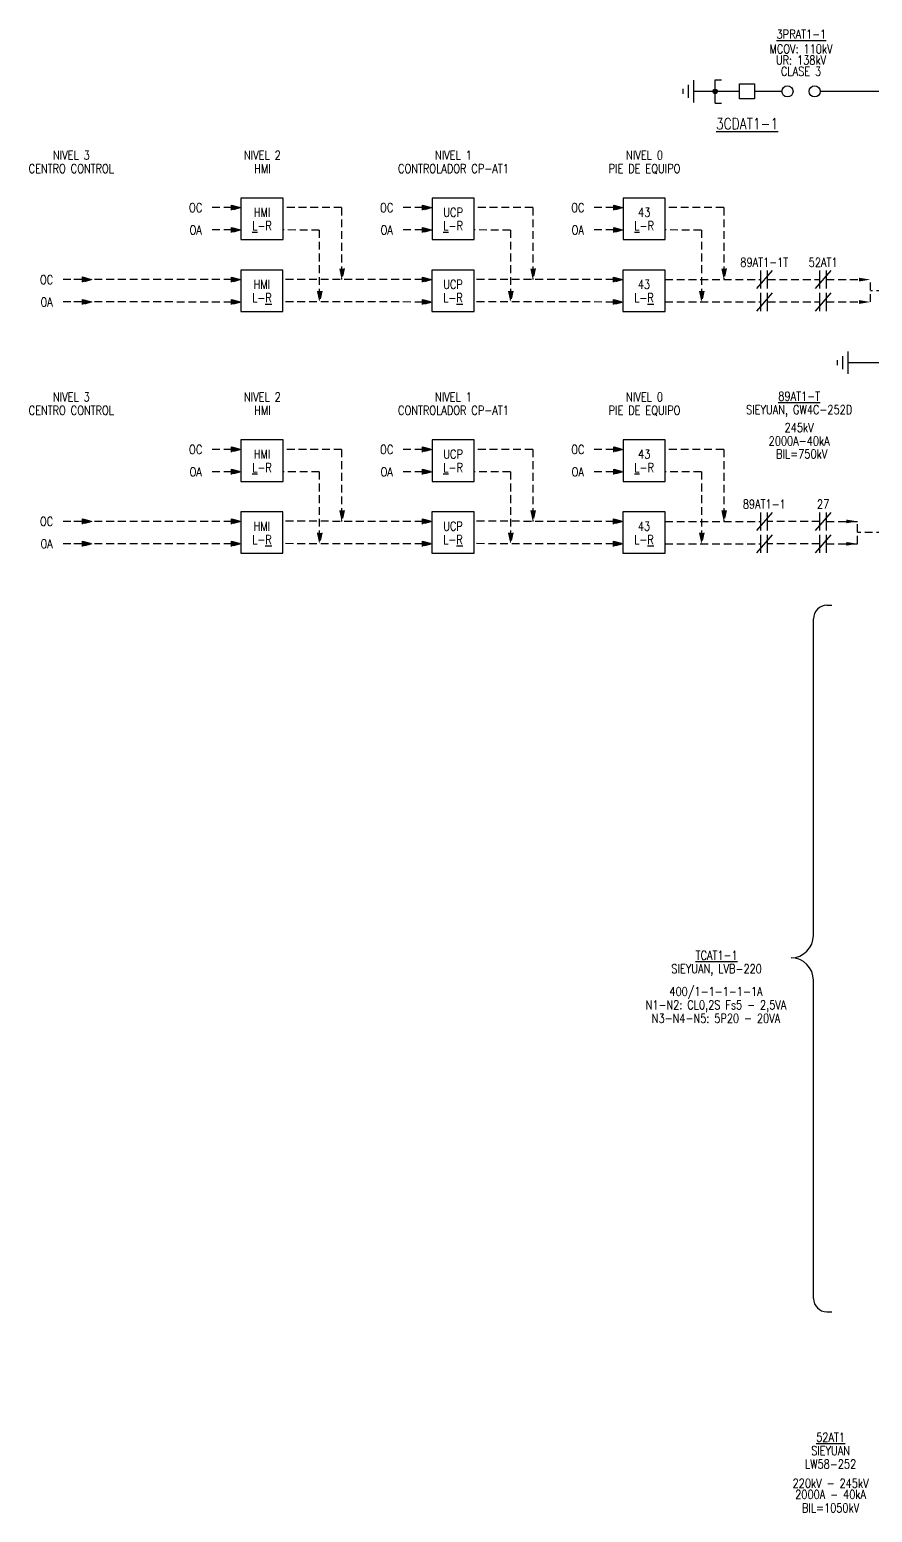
# Model space of a CAD drawing. Header units: millimetres. Extents: x 235261 to 235973, y 101691 to 102424.
# Drawn here: x 235261.4 to 235449.8, y 102068 to 102399.2 of the extents above; entities that cross this region are included whole.
import ezdxf
from ezdxf.enums import TextEntityAlignment as Align

# ---------------------------------------------------------------- set-up
doc = ezdxf.new("R2010")
doc.units = ezdxf.units.MM
doc.linetypes.add('HIDDEN', pattern=[0.375, 0.25, -0.125])
for name, color, linetype in [('01-Formato', 4, 'Continuous'), ('02 TITULOS', 3, 'Continuous'), ('03 TEXTOS', 7, 'Continuous'), ('DATOS', 3, 'Continuous'), ('E-Nivel-220Kv', 84, 'Continuous'), ('EL-Simbolos', 3, 'Continuous'), ('SEÑAL', 1, 'HIDDEN')]:
    doc.layers.add(name, color=color, linetype=linetype)
doc.styles.add('ROMANS', font='romans.shx', dxfattribs={"width": 0.8, "height": 2})

msp = doc.modelspace()

# ---------------------------------------------------------------- hatches: boundary and pattern name
at = {"layer": 'EL-Simbolos'}
h = msp.add_hatch(color=256, dxfattribs=at)
h.dxf.hatch_style = 1
h.paths.add_polyline_path([(235415.13, 102385.4, -1), (235414.13, 102385.4, -1)])
at = {"layer": 'SEÑAL', "linetype": 'HIDDEN', "ltscale": 7}
for points in [[(235308.62, 102359.44), (235306.53, 102358.85), (235306.53, 102360.02)], [(235351.33, 102359.44), (235349.24, 102358.85), (235349.24, 102360.02)], [(235394.03, 102359.44), (235391.95, 102358.85), (235391.95, 102360.02)], [(235308.62, 102354.44), (235306.53, 102353.85), (235306.53, 102355.02)], [(235351.33, 102354.44), (235349.24, 102353.85), (235349.24, 102355.02)], [(235394.03, 102354.44), (235391.95, 102353.85), (235391.95, 102355.02)], [(235275.3, 102343.36), (235273.22, 102342.77), (235273.22, 102343.94)], [(235308.6, 102343.35), (235306.51, 102342.77), (235306.51, 102343.93)], [(235351.3, 102343.35), (235349.21, 102342.77), (235349.21, 102343.93)], [(235394.01, 102343.35), (235391.92, 102342.77), (235391.92, 102343.93)], [(235275.3, 102338.36), (235273.22, 102337.77), (235273.22, 102338.94)], [(235308.6, 102338.35), (235306.51, 102337.77), (235306.51, 102338.93)], [(235351.3, 102338.35), (235349.21, 102337.77), (235349.21, 102338.93)], [(235394.01, 102338.35), (235391.92, 102337.77), (235391.92, 102338.93)], [(235308.62, 102305.42), (235306.53, 102304.84), (235306.53, 102306)], [(235351.33, 102305.42), (235349.24, 102304.84), (235349.24, 102306)], [(235394.03, 102305.42), (235391.95, 102304.84), (235391.95, 102306)], [(235308.62, 102300.42), (235306.53, 102299.84), (235306.53, 102301)], [(235351.33, 102300.42), (235349.24, 102299.84), (235349.24, 102301)], [(235394.03, 102300.42), (235391.95, 102299.84), (235391.95, 102301)], [(235275.3, 102289.34), (235273.22, 102288.75), (235273.22, 102289.92)], [(235308.6, 102289.33), (235306.51, 102288.75), (235306.51, 102289.92)], [(235351.3, 102289.33), (235349.21, 102288.75), (235349.21, 102289.92)], [(235394.01, 102289.33), (235391.92, 102288.75), (235391.92, 102289.92)], [(235275.3, 102284.34), (235273.22, 102283.75), (235273.22, 102284.92)], [(235308.6, 102284.33), (235306.51, 102283.75), (235306.51, 102284.92)], [(235351.3, 102284.33), (235349.21, 102283.75), (235349.21, 102284.92)], [(235394.01, 102284.33), (235391.92, 102283.75), (235391.92, 102284.92)]]:
    msp.add_hatch(color=1, dxfattribs=at).paths.add_polyline_path(points)

# ---------------------------------------------------------------- linework, layer by layer
at = {"layer": '01-Formato'}
for p, q in [((235439.59, 102270.6), (235440.7, 102270.6)), ((235436.59, 102196.85), (235436.59, 102267.6)), ((235436.59, 102115.75), (235436.59, 102186.85)), ((235439.59, 102112.75), (235440.7, 102112.75))]:
    msp.add_line(p, q, dxfattribs=at)
for centre, radius, start, end in [((235439.59, 102267.6), 3, 90, 180), ((235431.59, 102196.85), 5, 270, 0), ((235431.59, 102186.85), 5, 0, 90), ((235439.59, 102115.75), 3, 180, 270)]:
    msp.add_arc(centre, radius, start, end, dxfattribs=at)
at = {"layer": 'DATOS'}
for points in [[(235318.04, 102361.57), (235308.63, 102361.57), (235308.63, 102352.31), (235318.04, 102352.31)], [(235360.74, 102361.57), (235351.34, 102361.57), (235351.34, 102352.31), (235360.74, 102352.31)], [(235403.45, 102361.57), (235394.04, 102361.57), (235394.04, 102352.31), (235403.45, 102352.31)], [(235318.01, 102345.48), (235308.6, 102345.48), (235308.6, 102336.22), (235318.01, 102336.22)], [(235360.72, 102345.48), (235351.31, 102345.48), (235351.31, 102336.22), (235360.72, 102336.22)], [(235403.42, 102345.48), (235394.01, 102345.48), (235394.01, 102336.22), (235403.42, 102336.22)], [(235318.04, 102307.55), (235308.63, 102307.55), (235308.63, 102298.29), (235318.04, 102298.29)], [(235360.74, 102307.55), (235351.34, 102307.55), (235351.34, 102298.29), (235360.74, 102298.29)], [(235403.45, 102307.55), (235394.04, 102307.55), (235394.04, 102298.29), (235403.45, 102298.29)], [(235318.01, 102291.47), (235308.6, 102291.47), (235308.6, 102282.21), (235318.01, 102282.21)], [(235360.72, 102291.47), (235351.31, 102291.47), (235351.31, 102282.21), (235360.72, 102282.21)], [(235403.42, 102291.47), (235394.01, 102291.47), (235394.01, 102282.21), (235403.42, 102282.21)]]:
    msp.add_lwpolyline(points, close=True, dxfattribs=at)
at = {"layer": 'E-Nivel-220Kv'}
for p, q in [((235420.09, 102385.4), (235409.87, 102385.4)), ((235429.54, 102385.4), (235423.42, 102385.4)), ((235464.46, 102385.4), (235438.11, 102385.4)), ((235455.31, 102324.79), (235444.37, 102324.79))]:
    msp.add_line(p, q, dxfattribs=at)
at = {"layer": 'EL-Simbolos'}
for p, q in [((235409.87, 102382.9), (235409.87, 102387.9)), ((235414.63, 102388.01), (235416.05, 102388.01)), ((235414.63, 102382.78), (235414.63, 102388.01)), ((235407.49, 102384.85), (235407.49, 102385.94)), ((235408.68, 102383.93), (235408.68, 102386.87)), ((235414.63, 102382.78), (235416.05, 102382.78)), ((235441.99, 102324.25), (235441.99, 102325.33)), ((235443.18, 102323.32), (235443.18, 102326.26)), ((235444.37, 102322.29), (235444.37, 102327.29))]:
    msp.add_line(p, q, dxfattribs=at)
msp.add_lwpolyline([(235420.09, 102387.06), (235423.42, 102387.06), (235423.42, 102383.73), (235420.09, 102383.73)], close=True, dxfattribs=at)
for centre, radius in [((235414.63, 102385.4), 0.5), ((235430.79, 102385.4), 1.25), ((235436.86, 102385.4), 1.25)]:
    msp.add_circle(centre, radius, dxfattribs=at)
at = {"layer": 'SEÑAL', "color": 1, "linetype": 'HIDDEN', "ltscale": 7}
for p, q in [((235306.53, 102359.44), (235301.53, 102359.44)), ((235331.13, 102359.43), (235318.04, 102359.44)), ((235331.13, 102359.43), (235331.13, 102343.36)), ((235349.24, 102359.44), (235344.24, 102359.44)), ((235373.84, 102359.43), (235360.74, 102359.44)), ((235373.84, 102359.43), (235373.84, 102343.36)), ((235391.95, 102359.44), (235386.94, 102359.44)), ((235416.54, 102359.43), (235403.45, 102359.44)), ((235416.54, 102359.43), (235416.54, 102343.36)), ((235306.53, 102354.44), (235301.53, 102354.44)), ((235326.13, 102354.43), (235318.04, 102354.44)), ((235326.13, 102354.43), (235326.14, 102340.81)), ((235349.24, 102354.44), (235344.24, 102354.44)), ((235368.84, 102354.43), (235360.74, 102354.44)), ((235368.84, 102354.43), (235368.84, 102340.81)), ((235391.95, 102354.44), (235386.94, 102354.44)), ((235411.54, 102354.43), (235403.45, 102354.44)), ((235411.54, 102354.43), (235411.55, 102340.81)), ((235331.68, 102345.81), (235331.13, 102343.37)), ((235374.39, 102345.81), (235373.84, 102343.37)), ((235417.09, 102345.81), (235416.54, 102343.37)), ((235273.22, 102343.36), (235268.21, 102343.36)), ((235306.51, 102343.35), (235271.3, 102343.36)), ((235349.21, 102343.35), (235318.01, 102343.38)), ((235326.68, 102340.8), (235326.13, 102338.36)), ((235391.92, 102343.35), (235360.72, 102343.38)), ((235369.39, 102340.8), (235368.84, 102338.36)), ((235403.42, 102343.36), (235424.85, 102343.36)), ((235412.09, 102340.8), (235411.54, 102338.36)), ((235426.35, 102343.36), (235438.01, 102343.36)), ((235439.51, 102343.36), (235446.81, 102343.36)), ((235449.31, 102338.36), (235449.31, 102343.36)), ((235473.44, 102340.86), (235449.31, 102340.86)), ((235273.22, 102338.36), (235268.21, 102338.36)), ((235306.51, 102338.35), (235271.3, 102338.36)), ((235349.21, 102338.35), (235318.01, 102338.38)), ((235391.92, 102338.35), (235360.72, 102338.38)), ((235403.42, 102338.36), (235424.85, 102338.36)), ((235426.35, 102338.36), (235438.01, 102338.36)), ((235439.51, 102338.36), (235446.81, 102338.36)), ((235306.53, 102305.42), (235301.53, 102305.43)), ((235331.13, 102305.41), (235318.04, 102305.43)), ((235331.13, 102305.41), (235331.13, 102289.34)), ((235349.24, 102305.42), (235344.24, 102305.43)), ((235373.84, 102305.41), (235360.74, 102305.43)), ((235373.84, 102305.41), (235373.84, 102289.34)), ((235391.95, 102305.42), (235386.94, 102305.43)), ((235416.54, 102305.41), (235403.45, 102305.43)), ((235416.54, 102305.41), (235416.54, 102289.34)), ((235306.53, 102300.42), (235301.53, 102300.43)), ((235326.13, 102300.42), (235318.04, 102300.43)), ((235326.13, 102300.42), (235326.14, 102286.79)), ((235349.24, 102300.42), (235344.24, 102300.43)), ((235368.84, 102300.42), (235360.74, 102300.43)), ((235368.84, 102300.42), (235368.84, 102286.79)), ((235391.95, 102300.42), (235386.94, 102300.43)), ((235411.54, 102300.42), (235403.45, 102300.43)), ((235411.54, 102300.42), (235411.55, 102286.79)), ((235331.68, 102291.79), (235331.13, 102289.35)), ((235374.39, 102291.79), (235373.84, 102289.35)), ((235417.09, 102291.79), (235416.54, 102289.35)), ((235273.22, 102289.34), (235268.21, 102289.34)), ((235306.51, 102289.33), (235271.3, 102289.34)), ((235349.21, 102289.33), (235318.01, 102289.37)), ((235391.92, 102289.33), (235360.72, 102289.37)), ((235403.42, 102289.34), (235424.85, 102289.34)), ((235438.01, 102289.34), (235426.35, 102289.34)), ((235439.51, 102289.34), (235446.41, 102289.34)), ((235446.41, 102284.34), (235446.41, 102289.34)), ((235326.68, 102286.78), (235326.13, 102284.34)), ((235369.39, 102286.78), (235368.84, 102284.34)), ((235412.09, 102286.78), (235411.54, 102284.34)), ((235455.08, 102286.84), (235446.41, 102286.84)), ((235273.22, 102284.34), (235268.21, 102284.34)), ((235306.51, 102284.33), (235271.3, 102284.34)), ((235349.21, 102284.33), (235318.01, 102284.37)), ((235391.92, 102284.33), (235360.72, 102284.37)), ((235403.42, 102284.34), (235424.85, 102284.34)), ((235438.01, 102284.34), (235426.35, 102284.34)), ((235439.51, 102284.34), (235446.41, 102284.34))]:
    msp.add_line(p, q, dxfattribs=at)
at = {"layer": 'SEÑAL', "linetype": 'ByBlock'}
for p, q in [((235427.35, 102345.37), (235423.85, 102341.34)), ((235424.85, 102341.34), (235424.85, 102345.37)), ((235426.35, 102341.34), (235426.35, 102345.37)), ((235440.51, 102345.37), (235437.01, 102341.34)), ((235438.01, 102341.34), (235438.01, 102345.37)), ((235439.51, 102341.34), (235439.51, 102345.37)), ((235427.35, 102340.37), (235423.85, 102336.34)), ((235424.85, 102336.34), (235424.85, 102340.37)), ((235426.35, 102336.34), (235426.35, 102340.37)), ((235440.51, 102340.37), (235437.01, 102336.34)), ((235438.01, 102336.34), (235438.01, 102340.37)), ((235439.51, 102336.34), (235439.51, 102340.37)), ((235427.35, 102291.36), (235423.85, 102287.32)), ((235424.85, 102287.32), (235424.85, 102291.36)), ((235426.35, 102287.32), (235426.35, 102291.36)), ((235440.51, 102291.36), (235437.01, 102287.32)), ((235438.01, 102287.32), (235438.01, 102291.36)), ((235439.51, 102287.32), (235439.51, 102291.36)), ((235427.35, 102286.36), (235423.85, 102282.32)), ((235424.85, 102282.32), (235424.85, 102286.36)), ((235426.35, 102282.32), (235426.35, 102286.36)), ((235440.51, 102286.36), (235437.01, 102282.32)), ((235438.01, 102282.32), (235438.01, 102286.36)), ((235439.51, 102282.32), (235439.51, 102286.36))]:
    msp.add_line(p, q, dxfattribs=at)
at = {"layer": 'SEÑAL', "color": 1, "linetype": 'HIDDEN', "ltscale": 7}
for points in [[(235308.62, 102359.44), (235306.53, 102358.85), (235306.53, 102360.02), (235308.62, 102359.44)], [(235351.33, 102359.44), (235349.24, 102358.85), (235349.24, 102360.02), (235351.33, 102359.44)], [(235394.03, 102359.44), (235391.95, 102358.85), (235391.95, 102360.02), (235394.03, 102359.44)], [(235308.62, 102354.44), (235306.53, 102353.85), (235306.53, 102355.02), (235308.62, 102354.44)], [(235351.33, 102354.44), (235349.24, 102353.85), (235349.24, 102355.02), (235351.33, 102354.44)], [(235394.03, 102354.44), (235391.95, 102353.85), (235391.95, 102355.02), (235394.03, 102354.44)], [(235275.3, 102343.36), (235273.22, 102342.77), (235273.22, 102343.94), (235275.3, 102343.36)], [(235308.6, 102343.35), (235306.51, 102342.77), (235306.51, 102343.93), (235308.6, 102343.35)], [(235351.3, 102343.35), (235349.21, 102342.77), (235349.21, 102343.93), (235351.3, 102343.35)], [(235394.01, 102343.35), (235391.92, 102342.77), (235391.92, 102343.93), (235394.01, 102343.35)], [(235275.3, 102338.36), (235273.22, 102337.77), (235273.22, 102338.94), (235275.3, 102338.36)], [(235308.6, 102338.35), (235306.51, 102337.77), (235306.51, 102338.93), (235308.6, 102338.35)], [(235351.3, 102338.35), (235349.21, 102337.77), (235349.21, 102338.93), (235351.3, 102338.35)], [(235394.01, 102338.35), (235391.92, 102337.77), (235391.92, 102338.93), (235394.01, 102338.35)], [(235308.62, 102305.42), (235306.53, 102304.84), (235306.53, 102306), (235308.62, 102305.42)], [(235351.33, 102305.42), (235349.24, 102304.84), (235349.24, 102306), (235351.33, 102305.42)], [(235394.03, 102305.42), (235391.95, 102304.84), (235391.95, 102306), (235394.03, 102305.42)], [(235308.62, 102300.42), (235306.53, 102299.84), (235306.53, 102301), (235308.62, 102300.42)], [(235351.33, 102300.42), (235349.24, 102299.84), (235349.24, 102301), (235351.33, 102300.42)], [(235394.03, 102300.42), (235391.95, 102299.84), (235391.95, 102301), (235394.03, 102300.42)], [(235275.3, 102289.34), (235273.22, 102288.75), (235273.22, 102289.92), (235275.3, 102289.34)], [(235308.6, 102289.33), (235306.51, 102288.75), (235306.51, 102289.92), (235308.6, 102289.33)], [(235351.3, 102289.33), (235349.21, 102288.75), (235349.21, 102289.92), (235351.3, 102289.33)], [(235394.01, 102289.33), (235391.92, 102288.75), (235391.92, 102289.92), (235394.01, 102289.33)], [(235275.3, 102284.34), (235273.22, 102283.75), (235273.22, 102284.92), (235275.3, 102284.34)], [(235308.6, 102284.33), (235306.51, 102283.75), (235306.51, 102284.92), (235308.6, 102284.33)], [(235351.3, 102284.33), (235349.21, 102283.75), (235349.21, 102284.92), (235351.3, 102284.33)], [(235394.01, 102284.33), (235391.92, 102283.75), (235391.92, 102284.92), (235394.01, 102284.33)]]:
    msp.add_lwpolyline(points, dxfattribs=at)
for points in [[(235331.68, 102345.81), (235330.59, 102345.83), (235331.13, 102343.36)], [(235374.39, 102345.81), (235373.3, 102345.83), (235373.84, 102343.36)], [(235417.09, 102345.81), (235416, 102345.83), (235416.54, 102343.36)], [(235326.68, 102340.8), (235325.59, 102340.82), (235326.13, 102338.36)], [(235369.39, 102340.8), (235368.3, 102340.82), (235368.84, 102338.36)], [(235412.09, 102340.8), (235411, 102340.82), (235411.54, 102338.36)], [(235331.68, 102291.79), (235330.59, 102291.81), (235331.13, 102289.35)], [(235374.39, 102291.79), (235373.3, 102291.81), (235373.84, 102289.35)], [(235417.09, 102291.79), (235416, 102291.81), (235416.54, 102289.35)], [(235326.68, 102286.78), (235325.59, 102286.8), (235326.13, 102284.34)], [(235369.39, 102286.78), (235368.3, 102286.8), (235368.84, 102284.34)], [(235412.09, 102286.78), (235411, 102286.8), (235411.54, 102284.34)]]:
    msp.add_solid(points, dxfattribs=at)
at = {"layer": 'SEÑAL', "color": 1, "linetype": 'HIDDEN', "ltscale": 0.5}
for points in [[(235446.81, 102343.77), (235449.31, 102343.36), (235446.81, 102342.94)], [(235446.81, 102338.77), (235449.31, 102338.36), (235446.81, 102337.94)], [(235443.91, 102289.75), (235446.41, 102289.34), (235443.91, 102288.92)], [(235443.91, 102284.75), (235446.41, 102284.34), (235443.91, 102283.92)]]:
    msp.add_solid(points, dxfattribs=at)

# ---------------------------------------------------------------- texts
at = {"layer": '02 TITULOS', "style": 'ROMANS', "width": 0.8}
for s, p in [('%%U3PRAT1-1', (235433.91, 102397.19)), ('NIVEL 3', (235270.71, 102370.16)), ('NIVEL 2', (235313.42, 102370.16)), ('NIVEL 1', (235356.12, 102370.16)), ('NIVEL 0', (235398.83, 102370.16)), ('NIVEL 3', (235270.71, 102316.15)), ('NIVEL 2', (235313.42, 102316.15)), ('NIVEL 1', (235356.12, 102316.15)), ('NIVEL 0', (235398.83, 102316.15)), ('%%U89AT1-T', (235433.4, 102316.31)), ('SIEYUAN, GW4C-252D', (235433.4, 102313.31)), ('%%UTCAT1-1', (235414.95, 102191.4)), ('SIEYUAN, LVB-220', (235414.95, 102188.4)), ('%%U52AT1', (235440.43, 102083.76)), ('SIEYUAN', (235440.43, 102080.76)), ('LW58-252', (235440.43, 102077.76))]:
    msp.add_text(s, height=2, dxfattribs=at).set_placement(p, align=Align.CENTER)
msp.add_text('%%U3CDAT1-1', height=2.5, dxfattribs=at).set_placement((235421.76, 102378.19), align=Align.MIDDLE)
at = {"layer": '03 TEXTOS', "style": 'ROMANS', "width": 0.8}
for s, p in [('MCOV: 110kV', (235433.82, 102393.89)), ('UR: 138kV', (235433.82, 102391.39)), ('CLASE 3', (235433.82, 102388.89)), ('CENTRO CONTROL', (235270.71, 102367.16)), ('HMI', (235313.42, 102367.16)), ('CONTROLADOR CP-AT1', (235356.12, 102367.16)), ('PIE DE EQUIPO', (235398.83, 102367.16)), ('89AT1-1T', (235425.6, 102346.21)), ('52AT1', (235438.76, 102346.21)), ('CENTRO CONTROL', (235270.71, 102313.15)), ('HMI', (235313.42, 102313.15)), ('CONTROLADOR CP-AT1', (235356.12, 102313.15)), ('PIE DE EQUIPO', (235398.83, 102313.15)), ('245kV', (235433.4, 102309.31)), ('2000A-40kA', (235433.4, 102306.31)), ('BIL=750kV', (235433.97, 102303.41)), ('89AT1-1', (235425.6, 102292.2)), ('27', (235438.76, 102292.2)), ('220kV - 245kV', (235440.43, 102073.47)), ('2000A - 40kA', (235440.43, 102070.97)), ('BIL=1050kV', (235440.43, 102067.97))]:
    msp.add_text(s, height=2, dxfattribs=at).set_placement(p, align=Align.CENTER)
for s, p in [('OC', (235298.5, 102359.43)), ('HMI', (235313.34, 102358.38)), ('OC', (235341.2, 102359.43)), ('UCP', (235356.05, 102358.38)), ('OC', (235383.91, 102359.43)), ('43', (235398.75, 102358.38)), ('OA', (235298.5, 102354.43)), ('%%UL%%U-R', (235313.34, 102355.38)), ('OA', (235341.2, 102354.43)), ('%%UL%%U-R', (235356.05, 102355.38)), ('OA', (235383.91, 102354.43)), ('%%UL%%U-R', (235398.75, 102355.38)), ('OC', (235265.18, 102343.34)), ('HMI', (235313.31, 102342.29)), ('UCP', (235356.02, 102342.29)), ('43', (235398.72, 102342.29)), ('OA', (235265.18, 102338.34)), ('L-%%UR', (235313.31, 102339.29)), ('L-%%UR', (235356.02, 102339.29)), ('L-%%UR', (235398.72, 102339.29)), ('OC', (235298.5, 102305.41)), ('HMI', (235313.34, 102304.36)), ('OC', (235341.2, 102305.41)), ('UCP', (235356.05, 102304.36)), ('OC', (235383.91, 102305.41)), ('43', (235398.75, 102304.36)), ('OA', (235298.5, 102300.41)), ('%%UL%%U-R', (235313.34, 102301.36)), ('OA', (235341.2, 102300.41)), ('%%UL%%U-R', (235356.05, 102301.36)), ('OA', (235383.91, 102300.41)), ('%%UL%%U-R', (235398.75, 102301.36)), ('OC', (235265.18, 102289.33)), ('HMI', (235313.31, 102288.27)), ('UCP', (235356.02, 102288.27)), ('43', (235398.72, 102288.27)), ('OA', (235265.18, 102284.33)), ('L-%%UR', (235313.31, 102285.27)), ('L-%%UR', (235356.02, 102285.27)), ('L-%%UR', (235398.72, 102285.27))]:
    msp.add_text(s, height=2, dxfattribs=at).set_placement(p, align=Align.MIDDLE)
for s, p in [('400/1-1-1-1-1A', (235414.81, 102184.33)), ('N1-N2: CL0,2S Fs5 - 2,5VA', (235414.81, 102181.33)), ('N3-N4-N5: 5P20 - 20VA', (235414.81, 102178.33))]:
    msp.add_text(s, height=2, dxfattribs=at).set_placement(p, align=Align.MIDDLE_CENTER)

doc.saveas('drawing.dxf')
